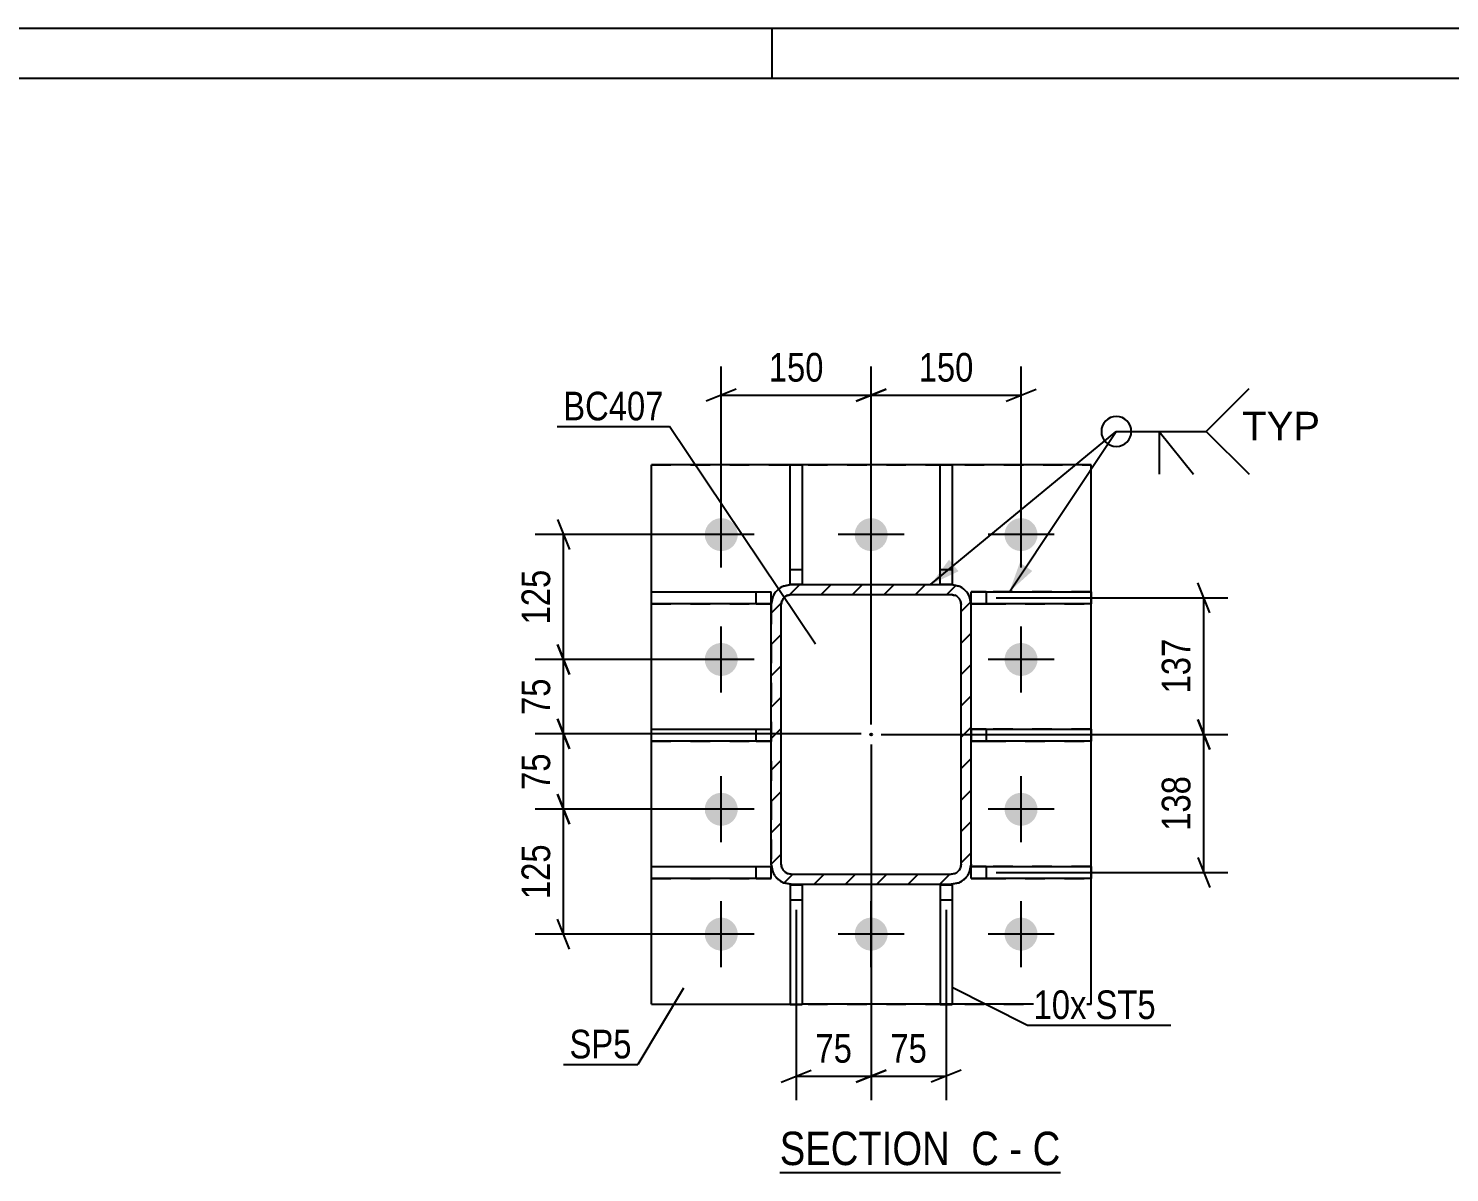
# Model space of a CAD drawing. Header units: millimetres. Extents: x -66 to 775, y -345 to 249.
# Drawn here: x 490.4 to 632.6, y 134.5 to 249 of the extents above; entities that cross this region are included whole.
import ezdxf

# ---------------------------------------------------------------- set-up
doc = ezdxf.new("R2010")
doc.units = ezdxf.units.MM
doc.linetypes.add('DXK_LINE_DOT2', pattern=[3.9198, 1.9599, -1.9599])
doc.linetypes.add('DXK_LINE_DOT3', pattern=[5.9187, 2.979, -0.9799, 0.9799, -0.9799])
doc.styles.add('Arial', font='ARIAL.TTF', dxfattribs={"height": 0.2})
doc.styles.add('Arial Narrow', font='ARIALN.TTF', dxfattribs={"height": 0.2})

# ---------------------------------------------------------------- blocks, each defined once
blk = doc.blocks.new('Unknown-761549502-1134')
at = {"color": 5, "linetype": 'Continuous'}
for p, q in [((774.82, 249.02), (-66.18, 249.02)), ((564.82, 244.02), (564.82, 249.02)), ((769.82, 244.02), (-61.18, 244.02))]:
    blk.add_line(p, q, dxfattribs=at)
blk = doc.blocks.new('Unknown-761549502-13 - 21249')
at = {"color": 6, "linetype": 'Continuous'}
blk.add_line((565.57, 134.47), (593.65, 134.47), dxfattribs=at)
at = {"color": 0, "linetype": 'Continuous'}
for points in [[(583.68, 135.22), (583.68, 138.72), (565.57, 138.72), (565.57, 135.22)], [(587.5, 135.22), (587.5, 138.72), (584.73, 138.72), (584.73, 135.22)], [(589.83, 135.22), (589.83, 138.72), (588.55, 138.72), (588.55, 135.22)], [(593.65, 135.22), (593.65, 138.72), (590.88, 138.72), (590.88, 135.22)]]:
    blk.add_wipeout(points, dxfattribs=at)
at = {"color": 7, "linetype": 'Continuous', "style": 'Arial Narrow'}
for s, p in [('SECTION ', (565.57, 135.22)), ('C', (584.73, 135.22)), ('C', (590.88, 135.22)), ('-', (588.55, 135.22))]:
    blk.add_text(s, height=3.34, dxfattribs=at).set_placement(p)
blk = doc.blocks.new('Part-761549502-21316 - 21249')
at = {"color": 2, "linetype": 'Continuous'}
for p, q in [((581.62, 205.34), (582.82, 205.34)), ((581.62, 193.34), (581.62, 205.34)), ((582.82, 205.34), (582.82, 193.34)), ((582.82, 193.34), (582.72, 193.34)), ((582.82, 193.34), (582.82, 193.34))]:
    blk.add_line(p, q, dxfattribs=at)
at = {"color": 7, "linetype": 'DXK_LINE_DOT2'}
for p, q in [((581.62, 194.84), (582.82, 194.84)), ((582.72, 193.34), (581.62, 193.34)), ((582.82, 193.34), (581.62, 193.34)), ((581.62, 193.34), (581.62, 193.34)), ((581.62, 193.34), (581.62, 193.34)), ((582.82, 193.34), (582.82, 193.34))]:
    blk.add_line(p, q, dxfattribs=at)
blk = doc.blocks.new('Part-761549502-21315 - 21249')
at = {"color": 2, "linetype": 'Continuous'}
for p, q in [((566.62, 163.27), (566.62, 163.27)), ((566.62, 163.27), (566.62, 151.27)), ((566.62, 163.27), (567.82, 163.27)), ((567.82, 163.27), (567.82, 163.27)), ((567.82, 163.27), (567.82, 151.27)), ((567.82, 151.27), (566.62, 151.27))]:
    blk.add_line(p, q, dxfattribs=at)
at = {"color": 7, "linetype": 'DXK_LINE_DOT2'}
for p, q in [((566.62, 163.27), (567.82, 163.27)), ((566.62, 161.77), (567.82, 161.77))]:
    blk.add_line(p, q, dxfattribs=at)
blk = doc.blocks.new('Part-761549502-21291 - 21249')
at = {"color": 2, "linetype": 'Continuous'}
for p, q in [((552.72, 151.34), (552.72, 205.34)), ((596.72, 205.34), (552.72, 205.34)), ((596.72, 151.34), (596.72, 205.34)), ((552.72, 151.34), (552.72, 151.34)), ((552.72, 151.34), (566.62, 151.34)), ((581.62, 151.34), (567.82, 151.34)), ((596.72, 151.34), (582.82, 151.34)), ((596.72, 151.34), (596.72, 151.34))]:
    blk.add_line(p, q, dxfattribs=at)
at = {"color": 7, "linetype": 'DXK_LINE_DOT2'}
for p, q in [((552.72, 205.34), (596.72, 205.34)), ((552.72, 151.34), (596.72, 151.34)), ((552.72, 151.34), (552.72, 151.34)), ((566.62, 151.34), (567.82, 151.34)), ((582.82, 151.34), (581.62, 151.34)), ((596.72, 151.34), (596.72, 151.34))]:
    blk.add_line(p, q, dxfattribs=at)
blk = doc.blocks.new('Part-761549502-21314 - 21249')
at = {"color": 2, "linetype": 'Continuous'}
for p, q in [((581.62, 163.27), (581.62, 163.27)), ((581.62, 163.27), (581.62, 151.27)), ((581.62, 163.27), (582.82, 163.27)), ((582.82, 163.27), (582.82, 163.27)), ((582.82, 163.27), (582.82, 151.27)), ((582.82, 151.27), (581.62, 151.27))]:
    blk.add_line(p, q, dxfattribs=at)
at = {"color": 7, "linetype": 'DXK_LINE_DOT2'}
for p, q in [((581.62, 163.27), (582.82, 163.27)), ((581.62, 161.77), (582.82, 161.77))]:
    blk.add_line(p, q, dxfattribs=at)
blk = doc.blocks.new('Part-761549502-21317 - 21249')
at = {"color": 2, "linetype": 'Continuous'}
for p, q in [((566.62, 205.34), (567.82, 205.34)), ((566.62, 193.34), (566.62, 205.34)), ((567.82, 205.34), (567.82, 193.34)), ((566.62, 193.34), (566.72, 193.34)), ((566.62, 193.34), (566.62, 193.34))]:
    blk.add_line(p, q, dxfattribs=at)
at = {"color": 7, "linetype": 'DXK_LINE_DOT2'}
for p, q in [((566.62, 194.84), (567.82, 194.84)), ((567.82, 193.34), (566.62, 193.34)), ((566.62, 193.34), (566.62, 193.34)), ((566.72, 193.34), (567.82, 193.34)), ((567.82, 193.34), (567.82, 193.34)), ((567.82, 193.34), (567.82, 193.34))]:
    blk.add_line(p, q, dxfattribs=at)
blk = doc.blocks.new('Part-761549502-21318 - 21249')
at = {"color": 2, "linetype": 'Continuous'}
for p, q in [((552.72, 177.67), (552.72, 178.87)), ((552.72, 178.87), (564.72, 178.87)), ((564.72, 177.67), (552.72, 177.67))]:
    blk.add_line(p, q, dxfattribs=at)
at = {"color": 7, "linetype": 'DXK_LINE_DOT2'}
for p, q in [((552.72, 178.87), (563.22, 178.87)), ((563.22, 177.67), (563.22, 178.87)), ((563.22, 178.87), (564.72, 178.87)), ((564.72, 177.67), (564.72, 178.87)), ((552.72, 177.67), (563.22, 177.67)), ((563.22, 177.67), (564.72, 177.67)), ((564.72, 177.67), (564.72, 177.67))]:
    blk.add_line(p, q, dxfattribs=at)
blk = doc.blocks.new('Part-761549502-21319 - 21249')
at = {"color": 2, "linetype": 'Continuous'}
for p, q in [((552.72, 191.42), (552.72, 192.62)), ((552.72, 192.62), (564.72, 192.62)), ((564.72, 191.42), (564.72, 192.62)), ((564.72, 191.42), (552.72, 191.42)), ((564.72, 191.42), (564.72, 191.42))]:
    blk.add_line(p, q, dxfattribs=at)
at = {"color": 7, "linetype": 'DXK_LINE_DOT2'}
for p, q in [((552.72, 192.62), (563.22, 192.62)), ((563.22, 191.42), (563.22, 192.62)), ((563.22, 192.62), (564.72, 192.62)), ((552.72, 191.42), (563.22, 191.42)), ((563.22, 191.42), (564.72, 191.42)), ((564.72, 191.42), (564.72, 191.42))]:
    blk.add_line(p, q, dxfattribs=at)
blk = doc.blocks.new('Part-761549502-21320 - 21249')
at = {"color": 2, "linetype": 'Continuous'}
for p, q in [((552.72, 163.92), (552.72, 165.12)), ((552.72, 165.12), (564.72, 165.12)), ((564.72, 163.92), (564.72, 165.12)), ((564.72, 163.92), (552.72, 163.92)), ((564.72, 163.92), (564.72, 163.92))]:
    blk.add_line(p, q, dxfattribs=at)
at = {"color": 7, "linetype": 'DXK_LINE_DOT2'}
for p, q in [((552.72, 165.12), (563.22, 165.12)), ((563.22, 163.92), (563.22, 165.12)), ((563.22, 165.12), (564.72, 165.12)), ((552.72, 163.92), (563.22, 163.92)), ((563.22, 163.92), (564.72, 163.92)), ((564.72, 163.92), (564.72, 163.92))]:
    blk.add_line(p, q, dxfattribs=at)
blk = doc.blocks.new('Part-761549502-21321 - 21249')
at = {"color": 2, "linetype": 'Continuous'}
for p, q in [((584.72, 178.87), (596.72, 178.87)), ((596.72, 178.87), (596.72, 177.67)), ((596.72, 177.67), (584.72, 177.67))]:
    blk.add_line(p, q, dxfattribs=at)
at = {"color": 7, "linetype": 'DXK_LINE_DOT2'}
for p, q in [((586.22, 178.87), (584.72, 178.87)), ((584.72, 178.87), (584.72, 178.87)), ((584.72, 178.87), (584.72, 177.67)), ((596.72, 178.87), (586.22, 178.87)), ((586.22, 178.87), (586.22, 177.67)), ((584.72, 177.67), (586.22, 177.67)), ((586.22, 177.67), (596.72, 177.67))]:
    blk.add_line(p, q, dxfattribs=at)
blk = doc.blocks.new('Part-761549502-21322 - 21249')
at = {"color": 2, "linetype": 'Continuous'}
for p, q in [((584.72, 192.62), (584.72, 192.62)), ((584.72, 192.62), (596.72, 192.62)), ((584.72, 191.42), (584.72, 192.62)), ((596.72, 192.62), (596.72, 191.42)), ((596.72, 191.42), (584.72, 191.42))]:
    blk.add_line(p, q, dxfattribs=at)
at = {"color": 7, "linetype": 'DXK_LINE_DOT2'}
for p, q in [((586.22, 192.62), (584.72, 192.62)), ((596.72, 192.62), (586.22, 192.62)), ((586.22, 192.62), (586.22, 191.42)), ((584.72, 191.42), (584.72, 191.42)), ((584.72, 191.42), (586.22, 191.42)), ((586.22, 191.42), (596.72, 191.42))]:
    blk.add_line(p, q, dxfattribs=at)
blk = doc.blocks.new('Part-761549502-21323 - 21249')
at = {"color": 2, "linetype": 'Continuous'}
for p, q in [((584.72, 165.12), (584.72, 165.12)), ((584.72, 165.12), (596.72, 165.12)), ((584.72, 163.92), (584.72, 165.12)), ((596.72, 165.12), (596.72, 163.92)), ((596.72, 163.92), (584.72, 163.92))]:
    blk.add_line(p, q, dxfattribs=at)
at = {"color": 7, "linetype": 'DXK_LINE_DOT2'}
for p, q in [((586.22, 165.12), (584.72, 165.12)), ((596.72, 165.12), (586.22, 165.12)), ((586.22, 165.12), (586.22, 163.92)), ((584.72, 163.92), (584.72, 163.92)), ((584.72, 163.92), (586.22, 163.92)), ((586.22, 163.92), (596.72, 163.92))]:
    blk.add_line(p, q, dxfattribs=at)
blk = doc.blocks.new('Part-761549502-21344 - 21249')
at = {"linetype": 'Continuous'}
h = blk.add_hatch(dxfattribs=at)
h.set_pattern_fill('', scale=0.7, style=0, pattern_type=0)
h.set_pattern_definition([(45, (564.7166, 165.338), (-1.57154, 1.57154), [])])
h.paths.add_polyline_path([(564.72, 191.34), (564.72, 165.34), (564.87, 164.57), (565.3, 163.92), (565.95, 163.49), (566.72, 163.34), (582.72, 163.34), (583.48, 163.49), (584.13, 163.92), (584.56, 164.57), (584.72, 165.34), (584.72, 191.34), (584.56, 192.1), (584.13, 192.75), (583.48, 193.19), (582.72, 193.34), (566.72, 193.34), (565.95, 193.19), (565.3, 192.75), (564.87, 192.1)])
h.paths.add_polyline_path([(566.01, 192.05), (566.33, 192.26), (566.72, 192.34), (582.72, 192.34), (583.1, 192.26), (583.42, 192.05), (583.64, 191.72), (583.72, 191.34), (583.72, 165.34), (583.64, 164.96), (583.42, 164.63), (583.1, 164.41), (582.72, 164.34), (566.72, 164.34), (566.33, 164.41), (566.01, 164.63), (565.79, 164.96), (565.72, 165.34), (565.72, 191.34), (565.79, 191.72)])
blk.add_hatch(color=30, dxfattribs=at).paths.add_polyline_path([(574.72, 178.24, -1), (574.72, 178.44, -1)])
at = {"color": 7, "linetype": 'DXK_LINE_DOT2'}
for p, q in [((564.72, 191.34), (564.87, 192.1)), ((565.95, 193.19), (566.72, 193.34)), ((566.72, 192.34), (566.33, 192.26)), ((566.72, 193.34), (582.72, 193.34)), ((566.72, 192.34), (582.72, 192.34)), ((582.72, 193.34), (583.48, 193.19)), ((583.1, 192.26), (582.72, 192.34)), ((584.56, 192.1), (584.72, 191.34)), ((564.72, 191.34), (564.72, 165.34)), ((565.79, 191.72), (565.72, 191.34)), ((565.72, 165.34), (565.72, 191.34)), ((583.72, 191.34), (583.64, 191.72)), ((583.72, 165.34), (583.72, 191.34)), ((584.72, 165.34), (584.72, 191.34)), ((564.87, 164.57), (564.72, 165.34)), ((565.72, 165.34), (565.79, 164.95)), ((583.64, 164.95), (583.72, 165.34)), ((584.72, 165.34), (584.56, 164.57)), ((566.33, 164.41), (566.72, 164.34)), ((566.72, 164.34), (582.72, 164.34)), ((582.72, 164.34), (583.1, 164.41)), ((566.72, 163.34), (565.95, 163.49)), ((566.72, 163.34), (582.72, 163.34)), ((583.48, 163.49), (582.72, 163.34))]:
    blk.add_line(p, q, dxfattribs=at)
at = {"color": 2, "linetype": 'Continuous'}
for p, q in [((564.87, 192.1), (564.72, 191.34)), ((566.72, 193.34), (565.95, 193.19)), ((566.33, 192.26), (566.72, 192.34)), ((566.72, 193.34), (566.72, 193.34)), ((566.72, 193.34), (582.72, 193.34)), ((566.72, 192.34), (566.72, 192.34)), ((566.72, 192.34), (582.72, 192.34)), ((582.72, 193.34), (582.72, 193.34)), ((583.48, 193.19), (582.72, 193.34)), ((582.72, 192.34), (582.72, 192.34)), ((582.72, 192.34), (583.1, 192.26)), ((584.72, 191.34), (584.56, 192.1)), ((564.72, 191.34), (564.72, 191.34)), ((564.72, 165.34), (564.72, 191.34)), ((565.72, 191.34), (565.79, 191.72)), ((565.72, 191.34), (565.72, 191.34)), ((565.72, 165.34), (565.72, 191.34)), ((583.64, 191.72), (583.72, 191.34)), ((583.72, 191.34), (583.72, 191.34)), ((583.72, 165.34), (583.72, 191.34)), ((584.72, 191.34), (584.72, 191.34)), ((584.72, 165.34), (584.72, 191.34)), ((564.72, 165.34), (564.72, 165.34)), ((564.72, 165.34), (564.87, 164.57)), ((565.72, 165.34), (565.72, 165.34)), ((565.79, 164.96), (565.72, 165.34)), ((583.72, 165.34), (583.64, 164.96)), ((583.72, 165.34), (583.72, 165.34)), ((584.56, 164.57), (584.72, 165.34)), ((584.72, 165.34), (584.72, 165.34)), ((566.72, 164.34), (566.33, 164.41)), ((566.72, 164.34), (566.72, 164.34)), ((566.72, 164.34), (582.72, 164.34)), ((583.1, 164.41), (582.72, 164.34)), ((582.72, 164.34), (582.72, 164.34)), ((565.95, 163.49), (566.72, 163.34)), ((566.72, 163.34), (566.72, 163.34)), ((566.72, 163.34), (582.72, 163.34)), ((582.72, 163.34), (583.48, 163.49)), ((582.72, 163.34), (582.72, 163.34))]:
    blk.add_line(p, q, dxfattribs=at)
at = {"color": 7, "linetype": 'DXK_LINE_DOT3'}
blk.add_line((574.72, 178.34), (574.72, 178.34), dxfattribs=at)
at = {"color": 30, "linetype": 'DXK_LINE_DOT3'}
blk.add_line((574.72, 178.34), (574.72, 178.34), dxfattribs=at)
at = {"color": 30, "linetype": 'Continuous'}
blk.add_circle((574.72, 178.34), 0.1, dxfattribs=at)
at = {"color": 7, "linetype": 'DXK_LINE_DOT2'}
for centre, radius, start, end in [((566.72, 191.34), 2, 112.5, 157.5), ((566.72, 191.34), 1, 112.5, 157.5), ((582.72, 191.34), 1, 22.5, 67.5), ((582.72, 191.34), 2, 22.5, 67.5), ((566.72, 165.34), 2, 202.5, 247.5), ((566.72, 165.34), 1, 202.5, 247.5), ((582.72, 165.34), 1, 292.5, 337.5), ((582.72, 165.34), 2, 292.5, 337.5)]:
    blk.add_arc(centre, radius, start, end, dxfattribs=at)
at = {"color": 2, "linetype": 'Continuous'}
for centre, radius, start, end in [((566.72, 191.34), 2, 112.5, 157.5), ((566.72, 191.34), 1, 112.5, 157.5), ((582.72, 191.34), 1, 22.5, 67.5), ((582.72, 191.34), 2, 22.5, 67.5), ((566.72, 165.34), 2, 202.5, 247.5), ((566.72, 165.34), 1, 202.5, 247.5), ((582.72, 165.34), 1, 292.5, 337.5), ((582.72, 165.34), 2, 292.5, 337.5)]:
    blk.add_arc(centre, radius, start, end, dxfattribs=at)
blk = doc.blocks.new('Bolt-761549502-21356 - 21249')
at = {"linetype": 'Continuous'}
for points in [[(558.07, 198.34), (558.1, 198.68), (558.21, 199.01), (558.38, 199.31), (558.61, 199.56), (558.89, 199.77), (559.21, 199.91), (559.54, 199.98), (559.89, 199.98), (560.23, 199.91), (560.54, 199.77), (560.82, 199.56), (561.05, 199.31), (561.22, 199.01), (561.33, 198.68), (561.37, 198.34), (561.33, 197.99), (561.22, 197.67), (561.05, 197.37), (560.82, 197.11), (560.54, 196.91), (560.23, 196.77), (559.89, 196.7), (559.54, 196.7), (559.21, 196.77), (558.89, 196.91), (558.61, 197.11), (558.38, 197.37), (558.21, 197.67), (558.1, 197.99)], [(573.07, 198.34), (573.1, 198.68), (573.21, 199.01), (573.38, 199.31), (573.61, 199.56), (573.89, 199.77), (574.21, 199.91), (574.54, 199.98), (574.89, 199.98), (575.23, 199.91), (575.54, 199.77), (575.82, 199.56), (576.05, 199.31), (576.22, 199.01), (576.33, 198.68), (576.37, 198.34), (576.33, 197.99), (576.22, 197.67), (576.05, 197.37), (575.82, 197.11), (575.54, 196.91), (575.23, 196.77), (574.89, 196.7), (574.54, 196.7), (574.21, 196.77), (573.89, 196.91), (573.61, 197.11), (573.38, 197.37), (573.21, 197.67), (573.1, 197.99)], [(588.07, 198.34), (588.1, 198.68), (588.21, 199.01), (588.38, 199.31), (588.61, 199.56), (588.89, 199.77), (589.21, 199.91), (589.54, 199.98), (589.89, 199.98), (590.23, 199.91), (590.54, 199.77), (590.82, 199.56), (591.05, 199.31), (591.22, 199.01), (591.33, 198.68), (591.37, 198.34), (591.33, 197.99), (591.22, 197.67), (591.05, 197.37), (590.82, 197.11), (590.54, 196.91), (590.23, 196.77), (589.89, 196.7), (589.54, 196.7), (589.21, 196.77), (588.89, 196.91), (588.61, 197.11), (588.38, 197.37), (588.21, 197.67), (588.1, 197.99)], [(558.07, 185.84), (558.1, 186.18), (558.21, 186.51), (558.38, 186.81), (558.61, 187.06), (558.89, 187.27), (559.21, 187.41), (559.54, 187.48), (559.89, 187.48), (560.23, 187.41), (560.54, 187.27), (560.82, 187.06), (561.05, 186.81), (561.22, 186.51), (561.33, 186.18), (561.37, 185.84), (561.33, 185.49), (561.22, 185.17), (561.05, 184.87), (560.82, 184.61), (560.54, 184.41), (560.23, 184.27), (559.89, 184.2), (559.54, 184.2), (559.21, 184.27), (558.89, 184.41), (558.61, 184.61), (558.38, 184.87), (558.21, 185.17), (558.1, 185.49)], [(588.07, 185.84), (588.1, 186.18), (588.21, 186.51), (588.38, 186.81), (588.61, 187.06), (588.89, 187.27), (589.21, 187.41), (589.54, 187.48), (589.89, 187.48), (590.23, 187.41), (590.54, 187.27), (590.82, 187.06), (591.05, 186.81), (591.22, 186.51), (591.33, 186.18), (591.37, 185.84), (591.33, 185.49), (591.22, 185.17), (591.05, 184.87), (590.82, 184.61), (590.54, 184.41), (590.23, 184.27), (589.89, 184.2), (589.54, 184.2), (589.21, 184.27), (588.89, 184.41), (588.61, 184.61), (588.38, 184.87), (588.21, 185.17), (588.1, 185.49)], [(558.07, 170.84), (558.1, 171.18), (558.21, 171.51), (558.38, 171.81), (558.61, 172.06), (558.89, 172.27), (559.21, 172.41), (559.54, 172.48), (559.89, 172.48), (560.23, 172.41), (560.54, 172.27), (560.82, 172.06), (561.05, 171.81), (561.22, 171.51), (561.33, 171.18), (561.37, 170.84), (561.33, 170.49), (561.22, 170.17), (561.05, 169.87), (560.82, 169.61), (560.54, 169.41), (560.23, 169.27), (559.89, 169.2), (559.54, 169.2), (559.21, 169.27), (558.89, 169.41), (558.61, 169.61), (558.38, 169.87), (558.21, 170.17), (558.1, 170.49)], [(588.07, 170.84), (588.1, 171.18), (588.21, 171.51), (588.38, 171.81), (588.61, 172.06), (588.89, 172.27), (589.21, 172.41), (589.54, 172.48), (589.89, 172.48), (590.23, 172.41), (590.54, 172.27), (590.82, 172.06), (591.05, 171.81), (591.22, 171.51), (591.33, 171.18), (591.37, 170.84), (591.33, 170.49), (591.22, 170.17), (591.05, 169.87), (590.82, 169.61), (590.54, 169.41), (590.23, 169.27), (589.89, 169.2), (589.54, 169.2), (589.21, 169.27), (588.89, 169.41), (588.61, 169.61), (588.38, 169.87), (588.21, 170.17), (588.1, 170.49)], [(558.07, 158.34), (558.1, 158.68), (558.21, 159.01), (558.38, 159.31), (558.61, 159.56), (558.89, 159.77), (559.21, 159.91), (559.54, 159.98), (559.89, 159.98), (560.23, 159.91), (560.54, 159.77), (560.82, 159.56), (561.05, 159.31), (561.22, 159.01), (561.33, 158.68), (561.37, 158.34), (561.33, 157.99), (561.22, 157.67), (561.05, 157.37), (560.82, 157.11), (560.54, 156.91), (560.23, 156.77), (559.89, 156.7), (559.54, 156.7), (559.21, 156.77), (558.89, 156.91), (558.61, 157.11), (558.38, 157.37), (558.21, 157.67), (558.1, 157.99)], [(573.07, 158.34), (573.1, 158.68), (573.21, 159.01), (573.38, 159.31), (573.61, 159.56), (573.89, 159.77), (574.21, 159.91), (574.54, 159.98), (574.89, 159.98), (575.23, 159.91), (575.54, 159.77), (575.82, 159.56), (576.05, 159.31), (576.22, 159.01), (576.33, 158.68), (576.37, 158.34), (576.33, 157.99), (576.22, 157.67), (576.05, 157.37), (575.82, 157.11), (575.54, 156.91), (575.23, 156.77), (574.89, 156.7), (574.54, 156.7), (574.21, 156.77), (573.89, 156.91), (573.61, 157.11), (573.38, 157.37), (573.21, 157.67), (573.1, 157.99)], [(588.07, 158.34), (588.1, 158.68), (588.21, 159.01), (588.38, 159.31), (588.61, 159.56), (588.89, 159.77), (589.21, 159.91), (589.54, 159.98), (589.89, 159.98), (590.23, 159.91), (590.54, 159.77), (590.82, 159.56), (591.05, 159.31), (591.22, 159.01), (591.33, 158.68), (591.37, 158.34), (591.33, 157.99), (591.22, 157.67), (591.05, 157.37), (590.82, 157.11), (590.54, 156.91), (590.23, 156.77), (589.89, 156.7), (589.54, 156.7), (589.21, 156.77), (588.89, 156.91), (588.61, 157.11), (588.38, 157.37), (588.21, 157.67), (588.1, 157.99)]]:
    blk.add_hatch(color=1, dxfattribs=at).paths.add_polyline_path(points)
at = {"color": 1, "linetype": 'Continuous'}
for p, q in [((559.72, 195.04), (559.72, 201.64)), ((574.72, 195.04), (574.72, 201.64)), ((589.72, 195.04), (589.72, 201.64)), ((563.02, 198.34), (556.42, 198.34)), ((578.02, 198.34), (571.42, 198.34)), ((593.02, 198.34), (586.42, 198.34)), ((559.72, 182.54), (559.72, 189.14)), ((589.72, 182.54), (589.72, 189.14)), ((563.02, 185.84), (556.42, 185.84)), ((593.02, 185.84), (586.42, 185.84)), ((559.72, 167.54), (559.72, 174.14)), ((589.72, 167.54), (589.72, 174.14)), ((563.02, 170.84), (556.42, 170.84)), ((593.02, 170.84), (586.42, 170.84)), ((559.72, 155.04), (559.72, 161.64)), ((574.72, 155.04), (574.72, 161.64)), ((589.72, 155.04), (589.72, 161.64)), ((563.02, 158.34), (556.42, 158.34)), ((578.02, 158.34), (571.42, 158.34)), ((593.02, 158.34), (586.42, 158.34))]:
    blk.add_line(p, q, dxfattribs=at)
blk = doc.blocks.new('StraightDimension-761549502-25086 - 21249')
at = {"color": 7, "linetype": 'Continuous'}
for p, q in [((574.72, 177.34), (574.72, 141.72)), ((567.22, 160.77), (567.22, 141.72)), ((565.72, 143.52), (568.72, 144.72)), ((567.22, 144.12), (574.72, 144.12)), ((576.22, 144.72), (573.22, 143.52))]:
    blk.add_line(p, q, dxfattribs=at)
at = {"color": 0}
blk.add_wipeout([(573.39, 144.87), (573.39, 149.07), (568.54, 149.07), (568.54, 144.87)], dxfattribs=at)
at = {"color": 3, "style": 'Arial Narrow'}
blk.add_text('75', height=2.863, dxfattribs=at).set_placement((569.14, 145.47))
blk = doc.blocks.new('StraightDimension-761549502-25096 - 21249')
at = {"color": 7, "linetype": 'Continuous'}
for p, q in [((608.61, 176.84), (607.41, 179.84)), ((575.72, 178.34), (610.41, 178.34)), ((608.01, 164.52), (608.01, 178.34)), ((607.41, 166.02), (608.61, 163.02)), ((587.22, 164.52), (610.41, 164.52))]:
    blk.add_line(p, q, dxfattribs=at)
at = {"color": 0}
blk.add_wipeout([(607.26, 174.77), (603.06, 174.77), (603.06, 168.09), (607.26, 168.09)], dxfattribs=at)
at = {"color": 3, "style": 'Arial Narrow'}
blk.add_text('138', height=2.863, rotation=90.0002, dxfattribs=at).set_placement((606.66, 168.69))
blk = doc.blocks.new('StraightDimension-761549502-25095 - 21249')
at = {"color": 7, "linetype": 'Continuous'}
for p, q in [((608.61, 190.52), (607.41, 193.52)), ((587.22, 192.02), (610.41, 192.02)), ((608.01, 178.34), (608.01, 192.02)), ((607.41, 179.84), (608.61, 176.84)), ((575.72, 178.34), (610.41, 178.34))]:
    blk.add_line(p, q, dxfattribs=at)
at = {"color": 0}
blk.add_wipeout([(607.26, 188.52), (603.06, 188.52), (603.06, 181.84), (607.26, 181.84)], dxfattribs=at)
at = {"color": 3, "style": 'Arial Narrow'}
blk.add_text('137', height=2.863, rotation=90.0002, dxfattribs=at).set_placement((606.66, 182.44))
blk = doc.blocks.new('StraightDimension-761549502-25085 - 21249')
at = {"color": 7, "linetype": 'Continuous'}
for p, q in [((574.72, 177.34), (574.72, 141.72)), ((582.22, 160.77), (582.22, 141.72)), ((573.22, 143.52), (576.22, 144.72)), ((574.72, 144.12), (582.22, 144.12)), ((583.72, 144.72), (580.72, 143.52))]:
    blk.add_line(p, q, dxfattribs=at)
at = {"color": 0}
blk.add_wipeout([(580.89, 144.87), (580.89, 149.07), (576.04, 149.07), (576.04, 144.87)], dxfattribs=at)
at = {"color": 3, "style": 'Arial Narrow'}
blk.add_text('75', height=2.863, dxfattribs=at).set_placement((576.64, 145.47))
blk = doc.blocks.new('StraightDimension-761549502-25021 - 21249')
at = {"color": 7, "linetype": 'Continuous'}
for p, q in [((543.34, 172.34), (544.54, 169.34)), ((558.72, 170.84), (541.09, 170.84)), ((543.94, 158.34), (543.94, 170.84)), ((544.54, 156.84), (543.34, 159.84)), ((558.72, 158.34), (541.09, 158.34))]:
    blk.add_line(p, q, dxfattribs=at)
at = {"color": 0}
blk.add_wipeout([(543.19, 167.93), (538.99, 167.93), (538.99, 161.25), (543.19, 161.25)], dxfattribs=at)
at = {"color": 3, "style": 'Arial Narrow'}
blk.add_text('125', height=2.863, rotation=90.0002, dxfattribs=at).set_placement((542.59, 161.85))
blk = doc.blocks.new('StraightDimension-761549502-25019 - 21249')
at = {"color": 7, "linetype": 'Continuous'}
for p, q in [((543.34, 187.34), (544.54, 184.34)), ((558.72, 185.84), (541.09, 185.84)), ((543.94, 178.38), (543.94, 185.84)), ((544.54, 176.88), (543.34, 179.88)), ((573.72, 178.38), (541.09, 178.38))]:
    blk.add_line(p, q, dxfattribs=at)
at = {"color": 0}
blk.add_wipeout([(543.19, 184.54), (538.99, 184.54), (538.99, 179.68), (543.19, 179.68)], dxfattribs=at)
at = {"color": 3, "style": 'Arial Narrow'}
blk.add_text('75', height=2.863, rotation=90.0002, dxfattribs=at).set_placement((542.59, 180.28))
blk = doc.blocks.new('StraightDimension-761549502-25020 - 21249')
at = {"color": 7, "linetype": 'Continuous'}
for p, q in [((543.34, 179.88), (544.54, 176.88)), ((573.72, 178.38), (541.09, 178.38)), ((543.94, 170.84), (543.94, 178.38)), ((544.54, 169.34), (543.34, 172.34)), ((558.72, 170.84), (541.09, 170.84))]:
    blk.add_line(p, q, dxfattribs=at)
at = {"color": 0}
blk.add_wipeout([(543.19, 177.04), (538.99, 177.04), (538.99, 172.18), (543.19, 172.18)], dxfattribs=at)
at = {"color": 3, "style": 'Arial Narrow'}
blk.add_text('75', height=2.863, rotation=90.0002, dxfattribs=at).set_placement((542.59, 172.78))
blk = doc.blocks.new('StraightDimension-761549502-25001 - 21249')
at = {"color": 7, "linetype": 'Continuous'}
for p, q in [((574.72, 179.34), (574.72, 215.16)), ((589.72, 199.34), (589.72, 215.16)), ((576.22, 212.91), (573.22, 211.71)), ((574.72, 212.31), (589.72, 212.31)), ((588.22, 211.71), (591.22, 212.91))]:
    blk.add_line(p, q, dxfattribs=at)
at = {"color": 0}
blk.add_wipeout([(585.56, 213.06), (585.56, 217.26), (578.87, 217.26), (578.87, 213.06)], dxfattribs=at)
at = {"color": 3, "style": 'Arial Narrow'}
blk.add_text('150', height=2.863, dxfattribs=at).set_placement((579.47, 213.66))
blk = doc.blocks.new('StraightDimension-761549502-25002 - 21249')
at = {"color": 7, "linetype": 'Continuous'}
for p, q in [((559.72, 199.34), (559.72, 215.16)), ((574.72, 179.34), (574.72, 215.16)), ((561.22, 212.91), (558.22, 211.71)), ((559.72, 212.31), (574.72, 212.31)), ((573.22, 211.71), (576.22, 212.91))]:
    blk.add_line(p, q, dxfattribs=at)
at = {"color": 0}
blk.add_wipeout([(570.56, 213.06), (570.56, 217.26), (563.87, 217.26), (563.87, 213.06)], dxfattribs=at)
at = {"color": 3, "style": 'Arial Narrow'}
blk.add_text('150', height=2.863, dxfattribs=at).set_placement((564.47, 213.66))
blk = doc.blocks.new('StraightDimension-761549502-25018 - 21249')
at = {"color": 7, "linetype": 'Continuous'}
for p, q in [((543.34, 199.84), (544.54, 196.84)), ((558.72, 198.34), (541.09, 198.34)), ((543.94, 185.84), (543.94, 198.34)), ((544.54, 184.34), (543.34, 187.34)), ((558.72, 185.84), (541.09, 185.84))]:
    blk.add_line(p, q, dxfattribs=at)
at = {"color": 0}
blk.add_wipeout([(543.19, 195.43), (538.99, 195.43), (538.99, 188.75), (543.19, 188.75)], dxfattribs=at)
at = {"color": 3, "style": 'Arial Narrow'}
blk.add_text('125', height=2.863, rotation=90.0002, dxfattribs=at).set_placement((542.59, 189.35))
blk = doc.blocks.new('Mark-761549502-25134 - 21249')
at = {"color": 0}
blk.add_wipeout([(553.95, 209.78), (553.95, 212.78), (543.9, 212.78), (543.9, 209.78)], dxfattribs=at)
blk.add_wipeout([(553.95, 209.78), (553.95, 212.78), (543.9, 212.78), (543.9, 209.78)], dxfattribs=at)
at = {"color": 30, "linetype": 'Continuous'}
for p in [(543.3, 209.18), (569.14, 187.37)]:
    blk.add_line(p, (554.55, 209.18), dxfattribs=at)
at = {"color": 3, "style": 'Arial Narrow'}
blk.add_text('BC407', height=2.863, dxfattribs=at).set_placement((543.9, 209.78))
blk = doc.blocks.new('MarkSet-761549502-25165 - 21249')
at = {"color": 0}
for points in [[(596.27, 149.84), (596.27, 152.84), (590.97, 152.84), (590.97, 149.84)], [(603.19, 149.84), (603.19, 152.84), (597.17, 152.84), (597.17, 149.84)]]:
    blk.add_wipeout(points, dxfattribs=at)
for points in [[(596.27, 149.84), (596.27, 152.84), (590.97, 152.84), (590.97, 149.84)], [(603.19, 149.84), (603.19, 152.84), (597.17, 152.84), (597.17, 149.84)]]:
    blk.add_wipeout(points, dxfattribs=at)
at = {"color": 30, "linetype": 'Continuous'}
for p, q in [((582.82, 153.03), (590.37, 149.24)), ((590.37, 149.24), (604.69, 149.24))]:
    blk.add_line(p, q, dxfattribs=at)
at = {"color": 3, "style": 'Arial Narrow'}
for s, p in [('10x', (590.97, 149.84)), ('ST5', (597.17, 149.84))]:
    blk.add_text(s, height=2.863, dxfattribs=at).set_placement(p)
blk = doc.blocks.new('Mark-761549502-25190 - 21249')
at = {"color": 0}
blk.add_wipeout([(550.75, 145.9), (550.75, 148.9), (544.53, 148.9), (544.53, 145.9)], dxfattribs=at)
blk.add_wipeout([(550.75, 145.9), (550.75, 148.9), (544.53, 148.9), (544.53, 145.9)], dxfattribs=at)
at = {"color": 30, "linetype": 'Continuous'}
for p in [(555.94, 152.92), (543.93, 145.3)]:
    blk.add_line(p, (551.35, 145.3), dxfattribs=at)
at = {"color": 3, "style": 'Arial Narrow'}
blk.add_text('SP5', height=2.863, dxfattribs=at).set_placement((544.53, 145.9))
blk = doc.blocks.new('WeldMark-761549502-25218 - 21249')
at = {"linetype": 'Continuous'}
for points in [[(583.46, 194.67), (580.67, 193.34), (582.51, 195.83)], [(590.84, 194.7), (588.55, 192.62), (589.59, 195.53)]]:
    blk.add_hatch(color=30, dxfattribs=at).paths.add_polyline_path(points)
at = {"color": 30, "linetype": 'Continuous'}
for p, q in [((580.67, 193.34), (599.25, 208.67)), ((588.55, 192.62), (599.25, 208.67)), ((599.25, 208.67), (608.25, 208.67))]:
    blk.add_line(p, q, dxfattribs=at)
at = {"color": 3, "linetype": 'Continuous'}
for q in [(606.97, 204.39), (603.54, 204.39)]:
    blk.add_line((603.54, 208.67), q, dxfattribs=at)
for start, end in [(90, 270), (270, 90)]:
    blk.add_arc((599.25, 208.67), 1.5, start, end, dxfattribs=at)
at = {"color": 0, "linetype": 'Continuous'}
blk.add_wipeout([(619.63, 207.77), (619.63, 210.77), (611.85, 210.77), (611.85, 207.77)], dxfattribs=at)
blk.add_wipeout([(619.63, 207.77), (619.63, 210.77), (611.85, 210.77), (611.85, 207.77)], dxfattribs=at)
at = {"color": 3, "linetype": 'Continuous'}
for q in [(612.54, 212.96), (612.54, 204.39)]:
    blk.add_line((608.25, 208.67), q, dxfattribs=at)
at = {"color": 3, "linetype": 'Continuous', "style": 'Arial'}
blk.add_text('TYP', height=2.865, dxfattribs=at).set_placement((611.85, 207.77))

msp = doc.modelspace()

# ---------------------------------------------------------------- block references
for name in ['Unknown-761549502-1134', 'Part-761549502-21291 - 21249', 'Part-761549502-21317 - 21249', 'Part-761549502-21316 - 21249', 'Bolt-761549502-21356 - 21249', 'Part-761549502-21319 - 21249', 'Part-761549502-21344 - 21249', 'Part-761549502-21322 - 21249', 'Part-761549502-21318 - 21249', 'Part-761549502-21321 - 21249', 'Part-761549502-21320 - 21249', 'Part-761549502-21323 - 21249', 'Part-761549502-21315 - 21249', 'Part-761549502-21314 - 21249']:
    msp.add_blockref(name, (0, 0))

# ---------------------------------------------------------------- next in the draw order: block references
for name in ['StraightDimension-761549502-25086 - 21249', 'StraightDimension-761549502-25021 - 21249', 'Mark-761549502-25190 - 21249', 'Unknown-761549502-13 - 21249']:
    msp.add_blockref(name, (0, 0))

# ---------------------------------------------------------------- next in the draw order: block references
msp.add_blockref('StraightDimension-761549502-25096 - 21249', (0, 0))

# ---------------------------------------------------------------- next in the draw order: block references
msp.add_blockref('StraightDimension-761549502-25095 - 21249', (0, 0))

# ---------------------------------------------------------------- next in the draw order: block references
msp.add_blockref('StraightDimension-761549502-25085 - 21249', (0, 0))

# ---------------------------------------------------------------- next in the draw order: block references
for name in ['StraightDimension-761549502-25019 - 21249', 'MarkSet-761549502-25165 - 21249']:
    msp.add_blockref(name, (0, 0))

# ---------------------------------------------------------------- next in the draw order: block references
msp.add_blockref('StraightDimension-761549502-25020 - 21249', (0, 0))

# ---------------------------------------------------------------- next in the draw order: block references
msp.add_blockref('StraightDimension-761549502-25001 - 21249', (0, 0))

# ---------------------------------------------------------------- next in the draw order: block references
for name in ['StraightDimension-761549502-25002 - 21249', 'WeldMark-761549502-25218 - 21249']:
    msp.add_blockref(name, (0, 0))

# ---------------------------------------------------------------- next in the draw order: block references
msp.add_blockref('StraightDimension-761549502-25018 - 21249', (0, 0))

# ---------------------------------------------------------------- next in the draw order: block references
msp.add_blockref('Mark-761549502-25134 - 21249', (0, 0))

doc.saveas('drawing.dxf')
